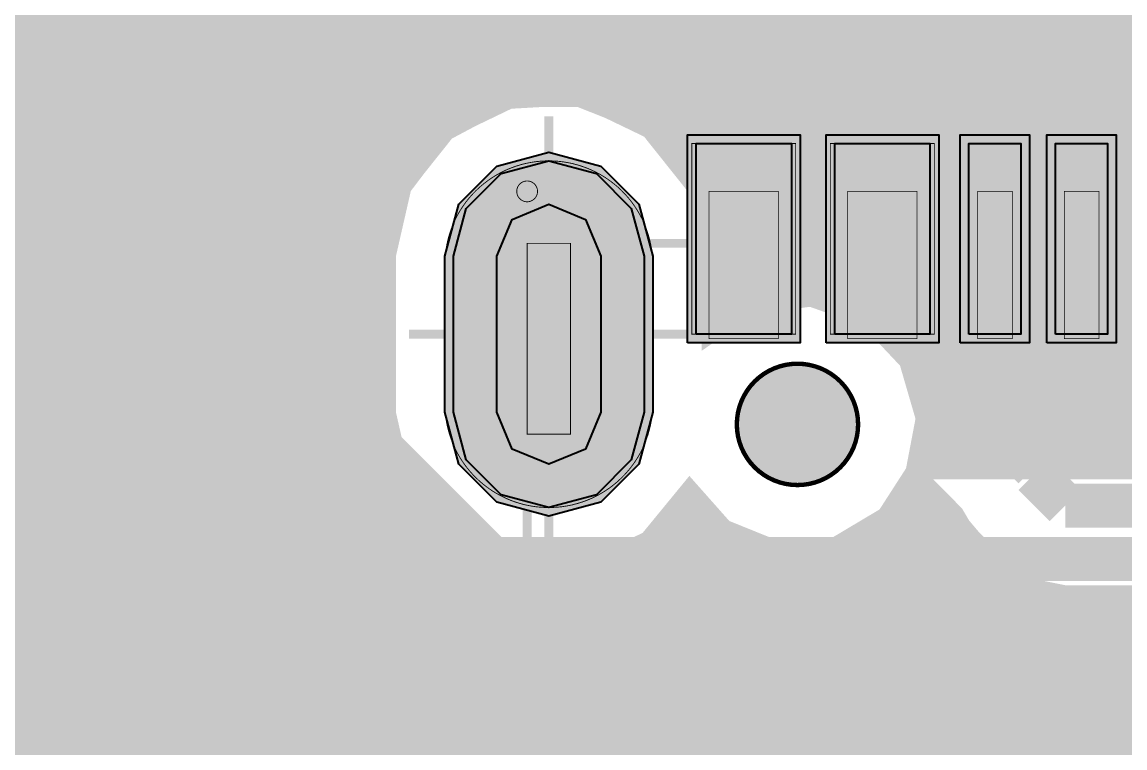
# Model space of a CAD drawing. Header units: millimetres. Extents: x -37.3 to -4.1, y -46.3 to 7.
# Drawn here: x -27.56 to -21.19, y -41.71 to -37.52 of the extents above; entities that cross this region are included whole.
import ezdxf

# ---------------------------------------------------------------- set-up
doc = ezdxf.new("R2010")
doc.units = ezdxf.units.MM
doc.header["$MEASUREMENT"] = 0
for name, color, linetype, true_color in [('Bottom-Layer', 7, 'Continuous', 0x0000ff), ('Bottom-Paste-Mask-Layer', 7, 'Continuous', 0x800000), ('Bottom-Solder-Mask-Layer', 7, 'Continuous', 0xaa00ff), ('Component-Marking-Layer', 7, 'Continuous', 0x66ffcc), ('Component-Shape-Layer', 7, 'Continuous', 0x00cccc), ('Document-Layer', 7, 'Continuous', 0xffffff), ('Hole-Layer', 7, 'Continuous', 0x222222), ('Multi-Layer', 7, 'Continuous', 0xc0c0c0), ('Pin-Soldering-Layer', 7, 'Continuous', 0xcc9999), ('Top-Layer', 7, 'Continuous', 0xff0000), ('Top-Paste-Mask-Layer', 7, 'Continuous', 0x808080), ('Top-Silkscreen-Layer', 7, 'Continuous', 0xffcc00), ('Top-Solder-Mask-Layer', 7, 'Continuous', 0x800080)]:
    doc.layers.add(name, color=color, linetype=linetype, true_color=true_color)

msp = doc.modelspace()

# ---------------------------------------------------------------- hatches: boundary and pattern name
at = {"layer": 'Bottom-Layer'}
for points in [[(-12.201, -44.6419), (-15.3705, -44.6419), (-15.125, -44.428), (-14.9653, -44.1441), (-14.9099, -43.8231), (-14.9099, -43.2231), (-15.0048, -42.8074), (-15.2707, -42.474), (-15.6548, -42.289), (-16.0813, -42.289), (-16.4654, -42.474), (-16.7313, -42.8074), (-16.8262, -43.2231), (-16.8262, -43.8231), (-16.7708, -44.1441), (-16.6111, -44.428), (-16.3656, -44.6419), (-24.0205, -44.6419), (-23.7749, -44.428), (-23.6153, -44.1441), (-23.5599, -43.8231), (-23.5599, -43.2231), (-23.6548, -42.8074), (-23.9206, -42.474), (-24.3048, -42.289), (-24.7312, -42.289), (-25.1154, -42.474), (-25.3813, -42.8074), (-25.4762, -43.2231), (-25.4762, -43.8231), (-25.4208, -44.1441), (-25.2611, -44.428), (-25.0156, -44.6419), (-30.6523, -44.6419), (-30.3729, -44.2754), (-30.2321, -43.8365), (-30.2463, -43.3758), (-30.4137, -42.9464), (-30.715, -42.5976), (-31.1157, -42.3698), (-30.8468, -42.0261), (-30.7241, -41.6072), (-30.7652, -41.1727), (-30.9642, -40.7843), (-31.2929, -40.4971), (-31.0196, -40.2756), (-30.8254, -39.9822), (-26.1673, -39.9822), (-25.1863, -40.9632), (-25.0289, -41.0684), (-24.8432, -41.1053), (-15.2069, -41.1053), (-14.5671, -41.7451), (-14.4097, -41.8503), (-14.224, -41.8872), (-11.684, -41.8872), (-11.4984, -41.8503), (-11.341, -41.7451), (-8.039, -38.4431), (-7.9338, -38.2857), (-7.8969, -38.1001), (-7.8969, -35.1232), (-7.7458, -34.8581), (-7.7294, -34.5535), (-7.8511, -34.2738), (-8.0851, -34.0781), (-8.382, -34.0079), (-8.6789, -34.0781), (-8.913, -34.2738), (-9.0347, -34.5535), (-9.0182, -34.8581), (-8.8672, -35.1232), (-8.8672, -37.8991), (-11.4381, -40.4701), (-11.4985, -40.3222), (-11.5926, -40.1931), (-11.5926, -39.3142), (-11.4415, -39.0491), (-11.4251, -38.7445), (-11.5468, -38.4648), (-11.7808, -38.2691), (-12.0777, -38.1989), (-12.3746, -38.2691), (-12.6087, -38.4648), (-12.7304, -38.7445), (-12.7139, -39.0491), (-12.5629, -39.3142), (-12.5629, -40.1931), (-12.6985, -40.412), (-12.7405, -40.666), (-12.6826, -40.9169), (-14.0231, -40.9169), (-14.6629, -40.2771), (-14.8203, -40.172), (-15.0059, -40.135), (-15.0352, -40.135), (-14.9789, -39.9579), (-14.9599, -39.773), (-14.9599, -38.873), (-15.0498, -38.4789), (-15.3018, -38.1629), (-15.666, -37.9876), (-16.0701, -37.9876), (-16.4343, -38.1629), (-16.6863, -38.4789), (-16.7762, -38.873), (-16.7762, -39.3698), (-17.0493, -39.182), (-17.3779, -39.139), (-17.6901, -39.2502), (-17.9175, -39.4913), (-18.0102, -39.8095), (-17.9481, -40.135), (-22.4377, -40.135), (-22.3756, -39.8094), (-22.4684, -39.4912), (-22.6959, -39.2501), (-23.0082, -39.139), (-23.3369, -39.1821), (-23.6099, -39.3701), (-23.6099, -38.873), (-23.6998, -38.4789), (-23.9518, -38.1629), (-24.316, -37.9876), (-24.7201, -37.9876), (-25.0843, -38.1629), (-25.3362, -38.4789), (-25.4262, -38.873), (-25.4262, -39.3511), (-25.6233, -39.154), (-25.7806, -39.0489), (-25.9663, -39.0119), (-30.8254, -39.0119), (-31.0196, -38.7186), (-31.2929, -38.4971), (-30.9642, -38.2099), (-30.7652, -37.8214), (-30.7241, -37.3869), (-30.8468, -36.9681), (-31.1157, -36.6244), (-30.7063, -36.3893), (-30.4021, -36.0282), (-30.2399, -35.5849), (-30.2392, -35.1128), (-30.4002, -34.669), (-30.7034, -34.3071), (-31.1121, -34.0709), (-31.577, -33.9888), (-32.177, -33.9888), (-32.6419, -34.0709), (-33.0507, -34.3071), (-33.3538, -34.669), (-33.5148, -35.1128), (-33.5141, -35.5849), (-33.3519, -36.0282), (-33.0477, -36.3893), (-32.6383, -36.6244), (-32.9073, -36.9681), (-33.0299, -37.3869), (-32.9888, -37.8214), (-32.7898, -38.2099), (-32.4612, -38.4971), (-32.7667, -38.7557), (-32.966, -39.1028), (-33.0351, -39.4971), (-32.966, -39.8913), (-32.7667, -40.2385), (-32.4612, -40.4971), (-32.7898, -40.7843), (-32.9888, -41.1727), (-33.0299, -41.6072), (-32.9073, -42.0261), (-32.6383, -42.3698), (-33.039, -42.5976), (-33.3404, -42.9464), (-33.5078, -43.3758), (-33.5219, -43.8365), (-33.3811, -44.2754), (-33.1017, -44.6419), (-33.9319, -44.6419), (-33.9319, -0.3581), (-6.6482, -0.3581), (-6.6482, -44.6419), (-7.8079, -44.6419), (-7.7714, -44.5548), (-7.7589, -44.4611), (-7.7589, -42.6611), (-7.8069, -42.482), (-7.9379, -42.3509), (-8.117, -42.3029), (-9.917, -42.3029), (-10.0961, -42.3509), (-10.2272, -42.482), (-10.2752, -42.6611), (-10.2752, -44.4611), (-10.2627, -44.5548), (-10.2261, -44.6419), (-10.9131, -44.6419), (-10.5642, -44.3339), (-10.3512, -43.9201), (-10.3032, -43.4572), (-10.4267, -43.0086), (-10.7049, -42.6355), (-11.0997, -42.389), (-11.557, -42.3029), (-12.0144, -42.389), (-12.4092, -42.6355), (-12.6873, -43.0086), (-12.8109, -43.4572), (-12.7628, -43.9201), (-12.5498, -44.3339)], [(-23.968, -39.773), (-24.0417, -40.048), (-24.243, -40.2493), (-24.518, -40.323), (-24.793, -40.2493), (-24.9943, -40.048), (-25.068, -39.773), (-25.068, -38.873), (-24.9943, -38.598), (-24.793, -38.3966), (-24.518, -38.323), (-24.243, -38.3966), (-24.0417, -38.598), (-23.968, -38.873)]]:
    msp.add_hatch(color=256, dxfattribs=at).paths.add_polyline_path(points)
at = {"layer": 'Bottom-Paste-Mask-Layer'}
msp.add_hatch(color=256, dxfattribs=at).paths.add_polyline_path([(-23.968, -39.773), (-24.0417, -40.048), (-24.243, -40.2493), (-24.518, -40.323), (-24.793, -40.2493), (-24.9943, -40.048), (-25.068, -39.773), (-25.068, -38.873), (-24.9943, -38.598), (-24.793, -38.3966), (-24.518, -38.323), (-24.243, -38.3966), (-24.0417, -38.598), (-23.968, -38.873)])
at = {"layer": 'Bottom-Solder-Mask-Layer'}
msp.add_hatch(color=256, dxfattribs=at).paths.add_polyline_path([(-23.918, -39.773), (-23.9984, -40.073), (-24.218, -40.2926), (-24.518, -40.373), (-24.818, -40.2926), (-25.0377, -40.073), (-25.118, -39.773), (-25.118, -38.873), (-25.0377, -38.573), (-24.818, -38.3533), (-24.518, -38.2729), (-24.218, -38.3533), (-23.9984, -38.573), (-23.918, -38.873)])
at = {"layer": 'Component-Marking-Layer'}
msp.add_hatch(color=256, dxfattribs=at).paths.add_polyline_path([(-24.703, -38.499, 1), (-24.583, -38.499, 1)])
msp.add_hatch(color=256, dxfattribs=at).paths.add_polyline_path([(-24.703, -38.499, 1), (-24.583, -38.499, 1)])
at = {"layer": 'Hole-Layer'}
msp.add_hatch(color=256, dxfattribs=at).paths.add_polyline_path([(-24.218, -39.773), (-24.3059, -39.9852), (-24.518, -40.073), (-24.7301, -39.9852), (-24.818, -39.773), (-24.818, -38.873), (-24.7301, -38.6609), (-24.518, -38.573), (-24.3059, -38.6609), (-24.218, -38.873)])
at = {"layer": 'Multi-Layer'}
for points in [[(-23.968, -39.773), (-24.0417, -40.048), (-24.243, -40.2493), (-24.518, -40.323), (-24.793, -40.2493), (-24.9943, -40.048), (-25.068, -39.773), (-25.068, -38.873), (-24.9943, -38.598), (-24.793, -38.3966), (-24.518, -38.323), (-24.243, -38.3966), (-24.0417, -38.598), (-23.968, -38.873)], [(-23.968, -39.773), (-24.0417, -40.048), (-24.243, -40.2493), (-24.518, -40.323), (-24.793, -40.2493), (-24.9943, -40.048), (-25.068, -39.773), (-25.068, -38.873), (-24.9943, -38.598), (-24.793, -38.3966), (-24.518, -38.323), (-24.243, -38.3966), (-24.0417, -38.598), (-23.968, -38.873)], [(-23.968, -39.773), (-24.0417, -40.048), (-24.243, -40.2493), (-24.518, -40.323), (-24.793, -40.2493), (-24.9943, -40.048), (-25.068, -39.773), (-25.068, -38.873), (-24.9943, -38.598), (-24.793, -38.3966), (-24.518, -38.323), (-24.243, -38.3966), (-24.0417, -38.598), (-23.968, -38.873)], [(-23.4329, -39.8432, 1), (-22.7329, -39.8432, 1)], [(-23.4329, -39.8432, 1), (-22.7329, -39.8432, 1)]]:
    msp.add_hatch(color=256, dxfattribs=at).paths.add_polyline_path(points)
at = {"layer": 'Pin-Soldering-Layer'}
for points in [[(-23.5931, -38.4989), (-23.1931, -38.4989), (-23.1931, -39.3489), (-23.5931, -39.3489)], [(-23.5931, -38.4989), (-23.1931, -38.4989), (-23.1931, -39.3489), (-23.5931, -39.3489)], [(-22.793, -38.4989), (-22.393, -38.4989), (-22.393, -39.3489), (-22.793, -39.3489)], [(-22.793, -38.4989), (-22.393, -38.4989), (-22.393, -39.3489), (-22.793, -39.3489)], [(-22.043, -38.4989), (-21.843, -38.4989), (-21.843, -39.3489), (-22.043, -39.3489)], [(-22.043, -38.4989), (-21.843, -38.4989), (-21.843, -39.3489), (-22.043, -39.3489)], [(-21.5428, -38.4989), (-21.3428, -38.4989), (-21.3428, -39.3489), (-21.5428, -39.3489)], [(-21.5428, -38.4989), (-21.3428, -38.4989), (-21.3428, -39.3489), (-21.5428, -39.3489)], [(-24.643, -38.7989), (-24.393, -38.7989), (-24.393, -39.899), (-24.643, -39.899)], [(-24.643, -38.7989), (-24.393, -38.7989), (-24.393, -39.899), (-24.643, -39.899)]]:
    msp.add_hatch(color=256, dxfattribs=at).paths.add_polyline_path(points)
at = {"layer": 'Top-Layer'}
for points in [[(-16.3656, -44.6419), (-24.0205, -44.6419), (-23.7749, -44.428), (-23.6153, -44.1441), (-23.5599, -43.8231), (-23.5599, -43.2231), (-23.6548, -42.8074), (-23.9206, -42.474), (-24.3048, -42.289), (-24.7312, -42.289), (-25.1154, -42.474), (-25.3813, -42.8074), (-25.4762, -43.2231), (-25.4762, -43.8231), (-25.4208, -44.1441), (-25.2611, -44.428), (-25.0156, -44.6419), (-30.6523, -44.6419), (-30.3729, -44.2754), (-30.2321, -43.8365), (-30.2463, -43.3758), (-30.4137, -42.9464), (-30.715, -42.5976), (-31.1157, -42.3698), (-30.8348, -42.0021), (-30.7203, -41.5539), (-30.7904, -41.0965), (-29.31, -39.6161), (-29.2048, -39.4588), (-29.1679, -39.2731), (-29.1679, -34.1989), (-28.9713, -34.0722), (-28.8949, -33.8511), (-28.8949, -32.9511), (-28.9713, -32.73), (-29.1679, -32.6032), (-29.1679, -32.1669), (-28.9713, -32.0402), (-28.8949, -31.8191), (-28.8949, -31.2893), (-27.3512, -32.833), (-27.3512, -33.355), (-27.3079, -33.5257), (-27.1886, -33.6551), (-27.3079, -33.7845), (-27.3512, -33.9551), (-27.3512, -34.7551), (-27.3032, -34.9342), (-27.1721, -35.0653), (-26.9931, -35.1132), (-26.0931, -35.1132), (-25.914, -35.0653), (-25.7829, -34.9342), (-25.7349, -34.7551), (-25.7349, -33.9551), (-25.7782, -33.7845), (-25.8975, -33.6551), (-25.8009, -33.5621), (-25.7452, -33.4402), (-24.9426, -33.4402), (-24.8256, -33.4887), (-24.7, -33.5052), (-21.537, -33.5052), (-21.3132, -33.729), (-21.3132, -35.5205), (-21.415, -35.6847), (-21.463, -35.8719), (-21.5677, -35.5802), (-21.7974, -35.3722), (-22.098, -35.2969), (-22.3987, -35.3722), (-22.6284, -35.5802), (-22.733, -35.8719), (-22.8377, -35.5802), (-23.0674, -35.3722), (-23.368, -35.2969), (-23.6687, -35.3722), (-23.8984, -35.5802), (-24.003, -35.8719), (-24.1136, -35.5714), (-24.3562, -35.3625), (-24.6697, -35.2977), (-24.9752, -35.3933), (-25.1959, -35.6252), (-25.2762, -35.9351), (-25.2762, -37.1201), (-25.1959, -37.43), (-24.9752, -37.6619), (-24.6697, -37.7574), (-24.3562, -37.6926), (-24.1136, -37.4837), (-24.003, -37.1833), (-23.8984, -37.475), (-23.6687, -37.683), (-23.368, -37.7582), (-23.0674, -37.683), (-22.8377, -37.475), (-22.733, -37.1833), (-22.6284, -37.475), (-22.3987, -37.683), (-22.098, -37.7582), (-21.7974, -37.683), (-21.5677, -37.475), (-21.463, -37.1833), (-21.3594, -37.4734), (-21.1319, -37.6812), (-21.2152, -37.7644), (-21.257, -37.8121), (-21.2922, -37.8649), (-21.5928, -37.8649), (-21.6434, -37.8685), (-21.6929, -37.8792), (-21.7424, -37.8685), (-21.793, -37.8649), (-22.093, -37.8649), (-22.1499, -37.8695), (-22.2055, -37.883), (-22.261, -37.8695), (-22.318, -37.8649), (-22.868, -37.8649), (-22.9315, -37.8706), (-22.993, -37.8874), (-23.0545, -37.8706), (-23.1181, -37.8649), (-23.6681, -37.8649), (-23.8816, -37.9355), (-24.0109, -38.1196), (-24.3735, -37.9764), (-24.7628, -37.9984), (-25.1069, -38.1816), (-25.3425, -38.4922), (-25.4262, -38.873), (-25.4262, -39.773), (-25.3373, -40.1649), (-25.0879, -40.48), (-24.727, -40.6567), (-24.3251, -40.6604), (-23.961, -40.4902), (-23.706, -40.1796), (-23.4914, -40.4216), (-23.1915, -40.5429), (-22.869, -40.5182), (-22.5911, -40.3527), (-22.4159, -40.0808), (-22.1542, -40.3425), (-22.1127, -40.4128), (-22.0601, -40.4751), (-21.8805, -40.6547), (-21.7231, -40.7599), (-21.5374, -40.7968), (-18.5946, -40.7968), (-18.409, -40.7599), (-18.2516, -40.6547), (-17.8675, -40.2706), (-17.5937, -40.4888), (-17.2489, -40.5492), (-16.9173, -40.4371), (-16.6799, -40.1799), (-16.4249, -40.4904), (-16.0608, -40.6604), (-15.659, -40.6567), (-15.2981, -40.48), (-15.0488, -40.1648), (-14.9599, -39.773), (-14.9599, -39.2295), (-14.879, -39.251), (-14.7956, -39.2582), (-14.4688, -39.2582), (-14.4688, -39.2941), (-14.4208, -39.4732), (-14.2897, -39.6042), (-14.1106, -39.6522), (-13.6269, -39.6522), (-13.8668, -39.892), (-14.078, -39.892), (-14.257, -39.94), (-14.3881, -40.0711), (-14.4361, -40.2502), (-14.4361, -41.0503), (-14.3597, -41.2714), (-14.1631, -41.3982), (-14.1631, -41.4402), (-14.1261, -41.6258), (-14.021, -41.7832), (-13.5511, -42.2531), (-13.3937, -42.3583), (-13.208, -42.3952), (-12.03, -42.3952), (-12.4194, -42.645), (-12.6922, -43.0186), (-12.8115, -43.4656), (-12.7612, -43.9255), (-12.5481, -44.3361), (-12.201, -44.6419), (-15.3705, -44.6419), (-15.125, -44.428), (-14.9653, -44.1441), (-14.9099, -43.8231), (-14.9099, -43.2231), (-15.0048, -42.8074), (-15.2707, -42.474), (-15.6548, -42.289), (-16.0813, -42.289), (-16.4654, -42.474), (-16.7313, -42.8074), (-16.8262, -43.2231), (-16.8262, -43.8231), (-16.7708, -44.1441), (-16.6111, -44.428)], [(-23.6681, -39.3231), (-23.6681, -38.2231), (-23.1181, -38.2231), (-23.1181, -39.3231)], [(-22.868, -39.3231), (-22.868, -38.2231), (-22.318, -38.2231), (-22.318, -39.3231)], [(-22.093, -39.3231), (-22.093, -38.2231), (-21.793, -38.2231), (-21.793, -39.3231)], [(-21.5928, -39.3231), (-21.5928, -38.2231), (-21.2928, -38.2231), (-21.2928, -39.3231)], [(-23.968, -39.773), (-24.0417, -40.048), (-24.243, -40.2493), (-24.518, -40.323), (-24.793, -40.2493), (-24.9943, -40.048), (-25.068, -39.773), (-25.068, -38.873), (-24.9943, -38.598), (-24.793, -38.3966), (-24.518, -38.323), (-24.243, -38.3966), (-24.0417, -38.598), (-23.968, -38.873)]]:
    msp.add_hatch(color=256, dxfattribs=at).paths.add_polyline_path(points)
at = {"layer": 'Top-Paste-Mask-Layer'}
for points in [[(-23.6931, -38.223), (-23.0931, -38.223), (-23.0931, -39.323), (-23.6931, -39.323)], [(-23.6931, -38.223), (-23.0931, -38.223), (-23.0931, -39.323), (-23.6931, -39.323)], [(-22.893, -38.223), (-22.293, -38.223), (-22.293, -39.323), (-22.893, -39.323)], [(-22.893, -38.223), (-22.293, -38.223), (-22.293, -39.323), (-22.893, -39.323)], [(-21.793, -39.323), (-22.093, -39.323), (-22.093, -38.223), (-21.793, -38.223)], [(-21.793, -39.323), (-22.093, -39.323), (-22.093, -38.223), (-21.793, -38.223)], [(-21.2928, -39.323), (-21.5929, -39.323), (-21.5929, -38.223), (-21.2928, -38.223)], [(-21.2928, -39.323), (-21.5929, -39.323), (-21.5929, -38.223), (-21.2928, -38.223)], [(-24.533, -38.3231), (-24.5031, -38.3231), (-24.4732, -38.3246), (-24.4434, -38.3276), (-24.4138, -38.3321), (-24.3845, -38.338), (-24.3555, -38.3454), (-24.3269, -38.3542), (-24.2988, -38.3644), (-24.2713, -38.376), (-24.2443, -38.389), (-24.218, -38.4034), (-24.1925, -38.4189), (-24.1678, -38.4358), (-24.1439, -38.4539), (-24.121, -38.4731), (-24.0991, -38.4934), (-24.0782, -38.5149), (-24.0584, -38.5373), (-24.0398, -38.5607), (-24.0223, -38.585), (-24.0061, -38.6101), (-23.9911, -38.636), (-23.9774, -38.6626), (-23.9652, -38.6899), (-23.9542, -38.7178), (-23.9447, -38.7461), (-23.9366, -38.7749), (-23.9299, -38.8041), (-23.9247, -38.8335), (-23.921, -38.8632), (-23.9188, -38.8931), (-23.918, -38.923), (-23.918, -39.723), (-23.9188, -39.7529), (-23.921, -39.7827), (-23.9247, -39.8124), (-23.9299, -39.8419), (-23.9366, -39.871), (-23.9447, -39.8998), (-23.9542, -39.9282), (-23.9652, -39.956), (-23.9774, -39.9833), (-23.9911, -40.0099), (-24.0061, -40.0358), (-24.0223, -40.061), (-24.0398, -40.0852), (-24.0584, -40.1086), (-24.0782, -40.1311), (-24.0991, -40.1525), (-24.121, -40.1728), (-24.1439, -40.192), (-24.1678, -40.2101), (-24.1925, -40.227), (-24.218, -40.2426), (-24.2443, -40.2569), (-24.2713, -40.2699), (-24.2988, -40.2815), (-24.3269, -40.2917), (-24.3555, -40.3005), (-24.3845, -40.3079), (-24.4138, -40.3138), (-24.4434, -40.3183), (-24.4732, -40.3213), (-24.5031, -40.3228), (-24.533, -40.3228), (-24.5629, -40.3213), (-24.5926, -40.3183), (-24.6222, -40.3138), (-24.6515, -40.3079), (-24.6805, -40.3005), (-24.7091, -40.2917), (-24.7372, -40.2815), (-24.7648, -40.2699), (-24.7918, -40.2569), (-24.818, -40.2426), (-24.8436, -40.227), (-24.8683, -40.2101), (-24.8921, -40.192), (-24.915, -40.1728), (-24.937, -40.1525), (-24.9579, -40.1311), (-24.9777, -40.1086), (-24.9963, -40.0852), (-25.0138, -40.061), (-25.03, -40.0358), (-25.045, -40.0099), (-25.0586, -39.9833), (-25.0709, -39.956), (-25.0818, -39.9282), (-25.0914, -39.8998), (-25.0995, -39.871), (-25.1061, -39.8419), (-25.1113, -39.8124), (-25.1151, -39.7827), (-25.1173, -39.7529), (-25.118, -39.723), (-25.118, -38.923), (-25.1173, -38.8931), (-25.1151, -38.8632), (-25.1113, -38.8335), (-25.1061, -38.8041), (-25.0995, -38.7749), (-25.0914, -38.7461), (-25.0818, -38.7178), (-25.0709, -38.6899), (-25.0586, -38.6626), (-25.045, -38.636), (-25.03, -38.6101), (-25.0138, -38.585), (-24.9963, -38.5607), (-24.9777, -38.5373), (-24.9579, -38.5149), (-24.937, -38.4934), (-24.915, -38.4731), (-24.8921, -38.4539), (-24.8683, -38.4358), (-24.8436, -38.4189), (-24.818, -38.4034), (-24.7918, -38.389), (-24.7648, -38.376), (-24.7372, -38.3644), (-24.7091, -38.3542), (-24.6805, -38.3454), (-24.6515, -38.338), (-24.6222, -38.3321), (-24.5926, -38.3276), (-24.5629, -38.3246)], [(-24.533, -38.3231), (-24.5031, -38.3231), (-24.4732, -38.3246), (-24.4434, -38.3276), (-24.4138, -38.3321), (-24.3845, -38.338), (-24.3555, -38.3454), (-24.3269, -38.3542), (-24.2988, -38.3644), (-24.2713, -38.376), (-24.2443, -38.389), (-24.218, -38.4034), (-24.1925, -38.4189), (-24.1678, -38.4358), (-24.1439, -38.4539), (-24.121, -38.4731), (-24.0991, -38.4934), (-24.0782, -38.5149), (-24.0584, -38.5373), (-24.0398, -38.5607), (-24.0223, -38.585), (-24.0061, -38.6101), (-23.9911, -38.636), (-23.9774, -38.6626), (-23.9652, -38.6899), (-23.9542, -38.7178), (-23.9447, -38.7461), (-23.9366, -38.7749), (-23.9299, -38.8041), (-23.9247, -38.8335), (-23.921, -38.8632), (-23.9188, -38.8931), (-23.918, -38.923), (-23.918, -39.723), (-23.9188, -39.7529), (-23.921, -39.7827), (-23.9247, -39.8124), (-23.9299, -39.8419), (-23.9366, -39.871), (-23.9447, -39.8998), (-23.9542, -39.9282), (-23.9652, -39.956), (-23.9774, -39.9833), (-23.9911, -40.0099), (-24.0061, -40.0358), (-24.0223, -40.061), (-24.0398, -40.0852), (-24.0584, -40.1086), (-24.0782, -40.1311), (-24.0991, -40.1525), (-24.121, -40.1728), (-24.1439, -40.192), (-24.1678, -40.2101), (-24.1925, -40.227), (-24.218, -40.2426), (-24.2443, -40.2569), (-24.2713, -40.2699), (-24.2988, -40.2815), (-24.3269, -40.2917), (-24.3555, -40.3005), (-24.3845, -40.3079), (-24.4138, -40.3138), (-24.4434, -40.3183), (-24.4732, -40.3213), (-24.5031, -40.3228), (-24.533, -40.3228), (-24.5629, -40.3213), (-24.5926, -40.3183), (-24.6222, -40.3138), (-24.6515, -40.3079), (-24.6805, -40.3005), (-24.7091, -40.2917), (-24.7372, -40.2815), (-24.7648, -40.2699), (-24.7918, -40.2569), (-24.818, -40.2426), (-24.8436, -40.227), (-24.8683, -40.2101), (-24.8921, -40.192), (-24.915, -40.1728), (-24.937, -40.1525), (-24.9579, -40.1311), (-24.9777, -40.1086), (-24.9963, -40.0852), (-25.0138, -40.061), (-25.03, -40.0358), (-25.045, -40.0099), (-25.0586, -39.9833), (-25.0709, -39.956), (-25.0818, -39.9282), (-25.0914, -39.8998), (-25.0995, -39.871), (-25.1061, -39.8419), (-25.1113, -39.8124), (-25.1151, -39.7827), (-25.1173, -39.7529), (-25.118, -39.723), (-25.118, -38.923), (-25.1173, -38.8931), (-25.1151, -38.8632), (-25.1113, -38.8335), (-25.1061, -38.8041), (-25.0995, -38.7749), (-25.0914, -38.7461), (-25.0818, -38.7178), (-25.0709, -38.6899), (-25.0586, -38.6626), (-25.045, -38.636), (-25.03, -38.6101), (-25.0138, -38.585), (-24.9963, -38.5607), (-24.9777, -38.5373), (-24.9579, -38.5149), (-24.937, -38.4934), (-24.915, -38.4731), (-24.8921, -38.4539), (-24.8683, -38.4358), (-24.8436, -38.4189), (-24.818, -38.4034), (-24.7918, -38.389), (-24.7648, -38.376), (-24.7372, -38.3644), (-24.7091, -38.3542), (-24.6805, -38.3454), (-24.6515, -38.338), (-24.6222, -38.3321), (-24.5926, -38.3276), (-24.5629, -38.3246)], [(-23.968, -39.773), (-24.0417, -40.048), (-24.243, -40.2493), (-24.518, -40.323), (-24.793, -40.2493), (-24.9943, -40.048), (-25.068, -39.773), (-25.068, -38.873), (-24.9943, -38.598), (-24.793, -38.3966), (-24.518, -38.323), (-24.243, -38.3966), (-24.0417, -38.598), (-23.968, -38.873)]]:
    msp.add_hatch(color=256, dxfattribs=at).paths.add_polyline_path(points)
at = {"layer": 'Top-Solder-Mask-Layer'}
for points in [[(-23.7181, -39.3731), (-23.7181, -38.173), (-23.068, -38.173), (-23.068, -39.3731)], [(-22.918, -39.3731), (-22.918, -38.173), (-22.2679, -38.173), (-22.2679, -39.3731)], [(-22.143, -39.3731), (-22.143, -38.173), (-21.743, -38.173), (-21.743, -39.3731)], [(-21.6429, -39.3731), (-21.6429, -38.173), (-21.2428, -38.173), (-21.2428, -39.3731)], [(-23.918, -39.773), (-23.9984, -40.073), (-24.218, -40.2926), (-24.518, -40.373), (-24.818, -40.2926), (-25.0377, -40.073), (-25.118, -39.773), (-25.118, -38.873), (-25.0377, -38.573), (-24.818, -38.3533), (-24.518, -38.2729), (-24.218, -38.3533), (-23.9984, -38.573), (-23.918, -38.873)]]:
    msp.add_hatch(color=256, dxfattribs=at).paths.add_polyline_path(points)

# ---------------------------------------------------------------- linework, layer by layer
at = {"layer": 'Bottom-Layer'}
for points, const_width in [([(-17.9481, -40.135), (-22.4377, -40.135), (-22.3756, -39.8094), (-22.4684, -39.4912), (-22.6959, -39.2501), (-23.0082, -39.139), (-23.3369, -39.1821), (-23.6099, -39.3701), (-23.6099, -38.873), (-23.6998, -38.4789), (-23.9518, -38.1629), (-24.316, -37.9876), (-24.7201, -37.9876), (-25.0843, -38.1629), (-25.3362, -38.4789), (-25.4262, -38.873), (-25.4262, -39.3511), (-25.6233, -39.154), (-25.7806, -39.0489), (-25.9663, -39.0119), (-30.8254, -39.0119)], 0.0508), ([(-24.518, -39.323), (-24.518, -38.0664)], 0.0508), ([(-24.518, -39.323), (-25.3246, -39.323)], 0.0508), ([(-24.518, -39.323), (-23.7115, -39.323)], 0.0508), ([(-31.877, -39.4971), (-25.9663, -39.4971)], 0.254), ([(-25.9663, -39.4971), (-24.8432, -40.6202)], 0.254), ([(-30.8254, -39.9822), (-26.1673, -39.9822), (-25.1863, -40.9632), (-25.0289, -41.0684), (-24.8432, -41.1053), (-15.2069, -41.1053)], 0.0508), ([(-24.8432, -40.6202), (-15.0059, -40.6202)], 0.254)]:
    msp.add_lwpolyline(points, dxfattribs=dict(at, const_width=const_width))
msp.add_lwpolyline([(-23.968, -39.773), (-24.0417, -40.048), (-24.243, -40.2493), (-24.518, -40.323), (-24.793, -40.2493), (-24.9943, -40.048), (-25.068, -39.773), (-25.068, -38.873), (-24.9943, -38.598), (-24.793, -38.3966), (-24.518, -38.323), (-24.243, -38.3966), (-24.0417, -38.598), (-23.968, -38.873)], close=True, dxfattribs=at)
at = {"layer": 'Bottom-Paste-Mask-Layer'}
msp.add_lwpolyline([(-23.968, -39.773), (-24.0417, -40.048), (-24.243, -40.2493), (-24.518, -40.323), (-24.793, -40.2493), (-24.9943, -40.048), (-25.068, -39.773), (-25.068, -38.873), (-24.9943, -38.598), (-24.793, -38.3966), (-24.518, -38.323), (-24.243, -38.3966), (-24.0417, -38.598), (-23.968, -38.873)], close=True, dxfattribs=at)
at = {"layer": 'Bottom-Solder-Mask-Layer'}
msp.add_lwpolyline([(-23.918, -39.773), (-23.9984, -40.073), (-24.218, -40.2926), (-24.518, -40.373), (-24.818, -40.2926), (-25.0377, -40.073), (-25.118, -39.773), (-25.118, -38.873), (-25.0377, -38.573), (-24.818, -38.3533), (-24.518, -38.2729), (-24.218, -38.3533), (-23.9984, -38.573), (-23.918, -38.873)], close=True, dxfattribs=at)
at = {"layer": 'Component-Marking-Layer', "const_width": 0.00508}
msp.add_lwpolyline([(-24.703, -38.499, 1), (-24.583, -38.499), (-24.583, -38.499, 1), (-24.703, -38.499)], format="xyb", dxfattribs=at)
msp.add_lwpolyline([(-24.703, -38.499, 1), (-24.583, -38.499), (-24.583, -38.499, 1), (-24.703, -38.499)], format="xyb", dxfattribs=at)
at = {"layer": 'Component-Shape-Layer', "const_width": 0.0508}
msp.add_lwpolyline([(-24.643, -46.1489), (-24.643, -38.7989), (-15.743, -38.7989), (-15.743, -46.1489)], close=True, dxfattribs=at)
msp.add_lwpolyline([(-24.643, -46.1489), (-24.643, -38.7989), (-15.743, -38.7989), (-15.743, -46.1489)], close=True, dxfattribs=at)
at = {"layer": 'Document-Layer', "const_width": 0.25}
msp.add_lwpolyline([(-23.2079, -39.8432, 1), (-22.958, -39.8432, 1)], format="xyb", close=True, dxfattribs=at)
msp.add_lwpolyline([(-23.2079, -39.8432, 1), (-22.958, -39.8432, 1)], format="xyb", close=True, dxfattribs=at)
at = {"layer": 'Hole-Layer'}
msp.add_lwpolyline([(-24.218, -39.773), (-24.3059, -39.9852), (-24.518, -40.073), (-24.7301, -39.9852), (-24.818, -39.773), (-24.818, -38.873), (-24.7301, -38.6609), (-24.518, -38.573), (-24.3059, -38.6609), (-24.218, -38.873)], close=True, dxfattribs=at)
at = {"layer": 'Multi-Layer'}
msp.add_lwpolyline([(-23.968, -39.773), (-24.0417, -40.048), (-24.243, -40.2493), (-24.518, -40.323), (-24.793, -40.2493), (-24.9943, -40.048), (-25.068, -39.773), (-25.068, -38.873), (-24.9943, -38.598), (-24.793, -38.3966), (-24.518, -38.323), (-24.243, -38.3966), (-24.0417, -38.598), (-23.968, -38.873)], close=True, dxfattribs=at)
msp.add_lwpolyline([(-23.968, -39.773), (-24.0417, -40.048), (-24.243, -40.2493), (-24.518, -40.323), (-24.793, -40.2493), (-24.9943, -40.048), (-25.068, -39.773), (-25.068, -38.873), (-24.9943, -38.598), (-24.793, -38.3966), (-24.518, -38.323), (-24.243, -38.3966), (-24.0417, -38.598), (-23.968, -38.873)], close=True, dxfattribs=at)
msp.add_lwpolyline([(-23.968, -39.773), (-24.0417, -40.048), (-24.243, -40.2493), (-24.518, -40.323), (-24.793, -40.2493), (-24.9943, -40.048), (-25.068, -39.773), (-25.068, -38.873), (-24.9943, -38.598), (-24.793, -38.3966), (-24.518, -38.323), (-24.243, -38.3966), (-24.0417, -38.598), (-23.968, -38.873)], close=True, dxfattribs=at)
at = {"layer": 'Multi-Layer', "const_width": 0.0254}
msp.add_lwpolyline([(-23.4329, -39.8432, 1), (-22.7329, -39.8432, 1)], format="xyb", close=True, dxfattribs=at)
msp.add_lwpolyline([(-23.4329, -39.8432, 1), (-22.7329, -39.8432, 1)], format="xyb", close=True, dxfattribs=at)
at = {"layer": 'Pin-Soldering-Layer', "const_width": 0.00508}
for points in [[(-23.5931, -38.4989), (-23.1931, -38.4989), (-23.1931, -39.3489), (-23.5931, -39.3489)], [(-23.5931, -38.4989), (-23.1931, -38.4989), (-23.1931, -39.3489), (-23.5931, -39.3489)], [(-22.793, -38.4989), (-22.393, -38.4989), (-22.393, -39.3489), (-22.793, -39.3489)], [(-22.793, -38.4989), (-22.393, -38.4989), (-22.393, -39.3489), (-22.793, -39.3489)], [(-22.043, -38.4989), (-21.843, -38.4989), (-21.843, -39.3489), (-22.043, -39.3489)], [(-22.043, -38.4989), (-21.843, -38.4989), (-21.843, -39.3489), (-22.043, -39.3489)], [(-21.5428, -38.4989), (-21.3428, -38.4989), (-21.3428, -39.3489), (-21.5428, -39.3489)], [(-21.5428, -38.4989), (-21.3428, -38.4989), (-21.3428, -39.3489), (-21.5428, -39.3489)], [(-24.643, -38.7989), (-24.393, -38.7989), (-24.393, -39.899), (-24.643, -39.899)], [(-24.643, -38.7989), (-24.393, -38.7989), (-24.393, -39.899), (-24.643, -39.899)]]:
    msp.add_lwpolyline(points, close=True, dxfattribs=at)
at = {"layer": 'Top-Layer'}
for points, const_width in [([(-24.638, -36.5276), (-24.638, -37.6566)], 0.0508), ([(-25.1959, -37.43), (-24.9752, -37.6619), (-24.6697, -37.7574), (-24.3562, -37.6926), (-24.1136, -37.4837)], 0.0508), ([(-21.3594, -37.4734), (-21.1319, -37.6812), (-21.2152, -37.7644), (-21.257, -37.8121), (-21.2922, -37.8649), (-21.5928, -37.8649), (-21.6434, -37.8685), (-21.6929, -37.8792), (-21.7424, -37.8685), (-21.793, -37.8649), (-22.093, -37.8649), (-22.1499, -37.8695), (-22.2055, -37.883), (-22.261, -37.8695), (-22.318, -37.8649), (-22.868, -37.8649), (-22.9315, -37.8706), (-22.993, -37.8874), (-23.0545, -37.8706), (-23.1181, -37.8649), (-23.6681, -37.8649), (-23.8816, -37.9355), (-24.0109, -38.1196), (-24.3735, -37.9764), (-24.7628, -37.9984), (-25.1069, -38.1816), (-25.3425, -38.4922), (-25.4262, -38.873), (-25.4262, -39.773), (-25.3373, -40.1649), (-25.0879, -40.48), (-24.727, -40.6567), (-24.3251, -40.6604), (-23.961, -40.4902), (-23.706, -40.1796), (-23.4914, -40.4216), (-23.1915, -40.5429), (-22.869, -40.5182), (-22.5911, -40.3527), (-22.4159, -40.0808), (-22.1542, -40.3425), (-22.1127, -40.4128), (-22.0601, -40.4751), (-21.8805, -40.6547), (-21.7231, -40.7599), (-21.5374, -40.7968), (-18.5946, -40.7968)], 0.0508), ([(-23.8984, -37.475), (-23.6687, -37.683), (-23.368, -37.7582), (-23.0674, -37.683), (-22.8377, -37.475)], 0.0508), ([(-22.6284, -37.475), (-22.3987, -37.683), (-22.098, -37.7582), (-21.7974, -37.683), (-21.5677, -37.475)], 0.0508), ([(-23.3931, -38.7731), (-23.3931, -37.9665)], 0.0508), ([(-24.518, -39.323), (-24.518, -38.0664)], 0.0508), ([(-22.593, -38.7731), (-22.372, -38.994)], 0.254), ([(-22.372, -38.994), (-22.372, -39.4386)], 0.254), ([(-24.518, -39.323), (-25.3246, -39.323)], 0.0508), ([(-24.518, -39.323), (-24.518, -40.5795)], 0.0508), ([(-22.372, -39.4386), (-21.717, -40.0936)], 0.254), ([(-21.717, -40.0936), (-21.717, -40.1321)], 0.254), ([(-21.717, -40.1321), (-21.5374, -40.3117)], 0.254), ([(-21.5374, -40.3117), (-18.5946, -40.3117)], 0.254)]:
    msp.add_lwpolyline(points, dxfattribs=dict(at, const_width=const_width))
for points in [[(-23.6681, -39.3231), (-23.6681, -38.2231), (-23.1181, -38.2231), (-23.1181, -39.3231)], [(-22.868, -39.3231), (-22.868, -38.2231), (-22.318, -38.2231), (-22.318, -39.3231)], [(-22.093, -39.3231), (-22.093, -38.2231), (-21.793, -38.2231), (-21.793, -39.3231)], [(-21.5928, -39.3231), (-21.5928, -38.2231), (-21.2928, -38.2231), (-21.2928, -39.3231)], [(-23.968, -39.773), (-24.0417, -40.048), (-24.243, -40.2493), (-24.518, -40.323), (-24.793, -40.2493), (-24.9943, -40.048), (-25.068, -39.773), (-25.068, -38.873), (-24.9943, -38.598), (-24.793, -38.3966), (-24.518, -38.323), (-24.243, -38.3966), (-24.0417, -38.598), (-23.968, -38.873)]]:
    msp.add_lwpolyline(points, close=True, dxfattribs=at)
at = {"layer": 'Top-Paste-Mask-Layer', "const_width": 0.00508}
for points in [[(-23.6931, -38.223), (-23.0931, -38.223), (-23.0931, -39.323), (-23.6931, -39.323)], [(-23.6931, -38.223), (-23.0931, -38.223), (-23.0931, -39.323), (-23.6931, -39.323)], [(-22.893, -38.223), (-22.293, -38.223), (-22.293, -39.323), (-22.893, -39.323)], [(-22.893, -38.223), (-22.293, -38.223), (-22.293, -39.323), (-22.893, -39.323)], [(-21.793, -39.323), (-22.093, -39.323), (-22.093, -38.223), (-21.793, -38.223)], [(-21.793, -39.323), (-22.093, -39.323), (-22.093, -38.223), (-21.793, -38.223)], [(-21.2928, -39.323), (-21.5929, -39.323), (-21.5929, -38.223), (-21.2928, -38.223)], [(-21.2928, -39.323), (-21.5929, -39.323), (-21.5929, -38.223), (-21.2928, -38.223)], [(-24.533, -38.3231), (-24.5031, -38.3231), (-24.4732, -38.3246), (-24.4434, -38.3276), (-24.4138, -38.3321), (-24.3845, -38.338), (-24.3555, -38.3454), (-24.3269, -38.3542), (-24.2988, -38.3644), (-24.2713, -38.376), (-24.2443, -38.389), (-24.218, -38.4034), (-24.1925, -38.4189), (-24.1678, -38.4358), (-24.1439, -38.4539), (-24.121, -38.4731), (-24.0991, -38.4934), (-24.0782, -38.5149), (-24.0584, -38.5373), (-24.0398, -38.5607), (-24.0223, -38.585), (-24.0061, -38.6101), (-23.9911, -38.636), (-23.9774, -38.6626), (-23.9652, -38.6899), (-23.9542, -38.7178), (-23.9447, -38.7461), (-23.9366, -38.7749), (-23.9299, -38.8041), (-23.9247, -38.8335), (-23.921, -38.8632), (-23.9188, -38.8931), (-23.918, -38.923), (-23.918, -39.723), (-23.9188, -39.7529), (-23.921, -39.7827), (-23.9247, -39.8124), (-23.9299, -39.8419), (-23.9366, -39.871), (-23.9447, -39.8998), (-23.9542, -39.9282), (-23.9652, -39.956), (-23.9774, -39.9833), (-23.9911, -40.0099), (-24.0061, -40.0358), (-24.0223, -40.061), (-24.0398, -40.0852), (-24.0584, -40.1086), (-24.0782, -40.1311), (-24.0991, -40.1525), (-24.121, -40.1728), (-24.1439, -40.192), (-24.1678, -40.2101), (-24.1925, -40.227), (-24.218, -40.2426), (-24.2443, -40.2569), (-24.2713, -40.2699), (-24.2988, -40.2815), (-24.3269, -40.2917), (-24.3555, -40.3005), (-24.3845, -40.3079), (-24.4138, -40.3138), (-24.4434, -40.3183), (-24.4732, -40.3213), (-24.5031, -40.3228), (-24.533, -40.3228), (-24.5629, -40.3213), (-24.5926, -40.3183), (-24.6222, -40.3138), (-24.6515, -40.3079), (-24.6805, -40.3005), (-24.7091, -40.2917), (-24.7372, -40.2815), (-24.7648, -40.2699), (-24.7918, -40.2569), (-24.818, -40.2426), (-24.8436, -40.227), (-24.8683, -40.2101), (-24.8921, -40.192), (-24.915, -40.1728), (-24.937, -40.1525), (-24.9579, -40.1311), (-24.9777, -40.1086), (-24.9963, -40.0852), (-25.0138, -40.061), (-25.03, -40.0358), (-25.045, -40.0099), (-25.0586, -39.9833), (-25.0709, -39.956), (-25.0818, -39.9282), (-25.0914, -39.8998), (-25.0995, -39.871), (-25.1061, -39.8419), (-25.1113, -39.8124), (-25.1151, -39.7827), (-25.1173, -39.7529), (-25.118, -39.723), (-25.118, -38.923), (-25.1173, -38.8931), (-25.1151, -38.8632), (-25.1113, -38.8335), (-25.1061, -38.8041), (-25.0995, -38.7749), (-25.0914, -38.7461), (-25.0818, -38.7178), (-25.0709, -38.6899), (-25.0586, -38.6626), (-25.045, -38.636), (-25.03, -38.6101), (-25.0138, -38.585), (-24.9963, -38.5607), (-24.9777, -38.5373), (-24.9579, -38.5149), (-24.937, -38.4934), (-24.915, -38.4731), (-24.8921, -38.4539), (-24.8683, -38.4358), (-24.8436, -38.4189), (-24.818, -38.4034), (-24.7918, -38.389), (-24.7648, -38.376), (-24.7372, -38.3644), (-24.7091, -38.3542), (-24.6805, -38.3454), (-24.6515, -38.338), (-24.6222, -38.3321), (-24.5926, -38.3276), (-24.5629, -38.3246)], [(-24.533, -38.3231), (-24.5031, -38.3231), (-24.4732, -38.3246), (-24.4434, -38.3276), (-24.4138, -38.3321), (-24.3845, -38.338), (-24.3555, -38.3454), (-24.3269, -38.3542), (-24.2988, -38.3644), (-24.2713, -38.376), (-24.2443, -38.389), (-24.218, -38.4034), (-24.1925, -38.4189), (-24.1678, -38.4358), (-24.1439, -38.4539), (-24.121, -38.4731), (-24.0991, -38.4934), (-24.0782, -38.5149), (-24.0584, -38.5373), (-24.0398, -38.5607), (-24.0223, -38.585), (-24.0061, -38.6101), (-23.9911, -38.636), (-23.9774, -38.6626), (-23.9652, -38.6899), (-23.9542, -38.7178), (-23.9447, -38.7461), (-23.9366, -38.7749), (-23.9299, -38.8041), (-23.9247, -38.8335), (-23.921, -38.8632), (-23.9188, -38.8931), (-23.918, -38.923), (-23.918, -39.723), (-23.9188, -39.7529), (-23.921, -39.7827), (-23.9247, -39.8124), (-23.9299, -39.8419), (-23.9366, -39.871), (-23.9447, -39.8998), (-23.9542, -39.9282), (-23.9652, -39.956), (-23.9774, -39.9833), (-23.9911, -40.0099), (-24.0061, -40.0358), (-24.0223, -40.061), (-24.0398, -40.0852), (-24.0584, -40.1086), (-24.0782, -40.1311), (-24.0991, -40.1525), (-24.121, -40.1728), (-24.1439, -40.192), (-24.1678, -40.2101), (-24.1925, -40.227), (-24.218, -40.2426), (-24.2443, -40.2569), (-24.2713, -40.2699), (-24.2988, -40.2815), (-24.3269, -40.2917), (-24.3555, -40.3005), (-24.3845, -40.3079), (-24.4138, -40.3138), (-24.4434, -40.3183), (-24.4732, -40.3213), (-24.5031, -40.3228), (-24.533, -40.3228), (-24.5629, -40.3213), (-24.5926, -40.3183), (-24.6222, -40.3138), (-24.6515, -40.3079), (-24.6805, -40.3005), (-24.7091, -40.2917), (-24.7372, -40.2815), (-24.7648, -40.2699), (-24.7918, -40.2569), (-24.818, -40.2426), (-24.8436, -40.227), (-24.8683, -40.2101), (-24.8921, -40.192), (-24.915, -40.1728), (-24.937, -40.1525), (-24.9579, -40.1311), (-24.9777, -40.1086), (-24.9963, -40.0852), (-25.0138, -40.061), (-25.03, -40.0358), (-25.045, -40.0099), (-25.0586, -39.9833), (-25.0709, -39.956), (-25.0818, -39.9282), (-25.0914, -39.8998), (-25.0995, -39.871), (-25.1061, -39.8419), (-25.1113, -39.8124), (-25.1151, -39.7827), (-25.1173, -39.7529), (-25.118, -39.723), (-25.118, -38.923), (-25.1173, -38.8931), (-25.1151, -38.8632), (-25.1113, -38.8335), (-25.1061, -38.8041), (-25.0995, -38.7749), (-25.0914, -38.7461), (-25.0818, -38.7178), (-25.0709, -38.6899), (-25.0586, -38.6626), (-25.045, -38.636), (-25.03, -38.6101), (-25.0138, -38.585), (-24.9963, -38.5607), (-24.9777, -38.5373), (-24.9579, -38.5149), (-24.937, -38.4934), (-24.915, -38.4731), (-24.8921, -38.4539), (-24.8683, -38.4358), (-24.8436, -38.4189), (-24.818, -38.4034), (-24.7918, -38.389), (-24.7648, -38.376), (-24.7372, -38.3644), (-24.7091, -38.3542), (-24.6805, -38.3454), (-24.6515, -38.338), (-24.6222, -38.3321), (-24.5926, -38.3276), (-24.5629, -38.3246)]]:
    msp.add_lwpolyline(points, close=True, dxfattribs=at)
at = {"layer": 'Top-Paste-Mask-Layer'}
msp.add_lwpolyline([(-23.968, -39.773), (-24.0417, -40.048), (-24.243, -40.2493), (-24.518, -40.323), (-24.793, -40.2493), (-24.9943, -40.048), (-25.068, -39.773), (-25.068, -38.873), (-24.9943, -38.598), (-24.793, -38.3966), (-24.518, -38.323), (-24.243, -38.3966), (-24.0417, -38.598), (-23.968, -38.873)], close=True, dxfattribs=at)
at = {"layer": 'Top-Silkscreen-Layer', "const_width": 0.254}
msp.add_lwpolyline([(-24.693, -42.5419), (-24.693, -40.5542)], dxfattribs=at)
msp.add_lwpolyline([(-24.693, -42.5419), (-24.693, -40.5542)], dxfattribs=at)
at = {"layer": 'Top-Solder-Mask-Layer'}
for points in [[(-23.7181, -39.3731), (-23.7181, -38.173), (-23.068, -38.173), (-23.068, -39.3731)], [(-22.918, -39.3731), (-22.918, -38.173), (-22.2679, -38.173), (-22.2679, -39.3731)], [(-22.143, -39.3731), (-22.143, -38.173), (-21.743, -38.173), (-21.743, -39.3731)], [(-21.6429, -39.3731), (-21.6429, -38.173), (-21.2428, -38.173), (-21.2428, -39.3731)], [(-23.918, -39.773), (-23.9984, -40.073), (-24.218, -40.2926), (-24.518, -40.373), (-24.818, -40.2926), (-25.0377, -40.073), (-25.118, -39.773), (-25.118, -38.873), (-25.0377, -38.573), (-24.818, -38.3533), (-24.518, -38.2729), (-24.218, -38.3533), (-23.9984, -38.573), (-23.918, -38.873)]]:
    msp.add_lwpolyline(points, close=True, dxfattribs=at)

doc.saveas('drawing.dxf')
